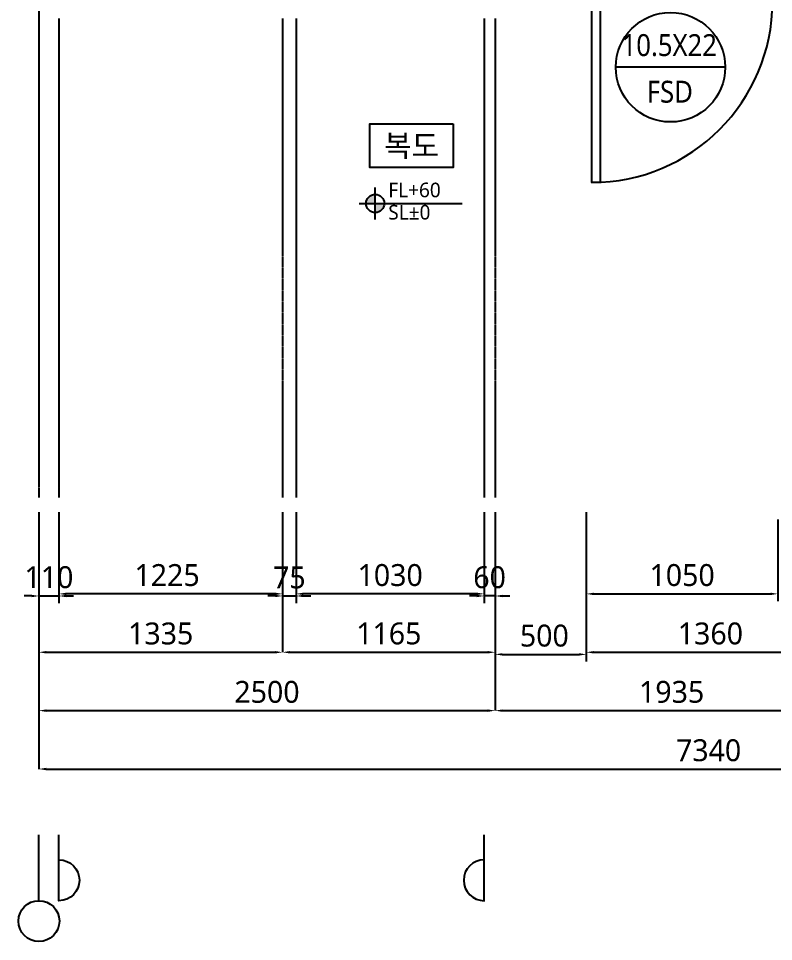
# Model space of a CAD drawing. Extents: x -137 to 14337, y 20899 to 40513.
# Drawn here: x 3320 to 7458, y 20899 to 25959 of the extents above; entities that cross this region are included whole.
import ezdxf
from ezdxf.enums import TextEntityAlignment as Align

# ---------------------------------------------------------------- set-up
doc = ezdxf.new("R2010")
doc.units = 0
doc.header["$MEASUREMENT"] = 0
doc.linetypes.add('UP-LT-1', pattern=[62, 60, -1, 0, -1])
for name, color, linetype in [('54B_A-CEN', 1, 'UP-LT-1'), ('54B_A-MC', 171, 'Continuous'), ('54B_AA-AXIS-BUBL', 7, 'Continuous'), ('54B_AA-XXXX-DIMS', 7, 'Continuous'), ('54B_AA-XXXX-TEXT', 3, 'Continuous'), ('54B_DIM', 7, 'Continuous'), ('54B_SYM', 7, 'Continuous')]:
    doc.layers.add(name, color=color, linetype=linetype)
doc.layers.add('54B_A-door', color=4, linetype='Continuous', lineweight=25)
doc.styles.add('UP-A31-REDRAW', font='malgun.ttf')
doc.dimstyles.new('ISO-25', dxfattribs={"dimtxt": 2.5, "dimasz": 2.5, "dimexe": 1.25, "dimexo": 0.625, "dimtad": 1, "dimdsep": 46, "dimtxsty": 'Standard', "dimcen": 2.5, "dimadec": 0, "dimazin": 0, "dimtfac": 1, "dimtmove": 0, "dimatfit": 3, "dimfxl": 1, "dimarcsym": 0})

# ---------------------------------------------------------------- blocks, each defined once
blk = doc.blocks.new('*D21')
at = {"layer": '54B_DIM', "color": 7, "lineweight": -2, "transparency": 16777216}
for p, q in [((3431.5, 23252.8), (3431.5, 22484.5)), ((4766.5, 23252.8), (4766.5, 22484.5)), ((3471.5, 22484.5), (4726.5, 22484.5))]:
    blk.add_line(p, q, dxfattribs=at)
at = {"layer": '54B_DIM', "color": 7, "transparency": 16777216}
for points in [[(3471.5, 22491.1), (3471.5, 22477.8), (3431.5, 22484.5)], [(4726.5, 22491.1), (4726.5, 22477.8), (4766.5, 22484.5)]]:
    blk.add_solid(points, dxfattribs=at)
at = {"layer": 'Defpoints', "color": 0, "transparency": 16777216}
for p in [(3431.5, 23332.8), (4766.5, 23332.8), (4766.5, 22484.5)]:
    blk.add_point(p, dxfattribs=at)
at = {"layer": '54B_DIM', "color": 3, "transparency": 16777216, "insert": (4099, 22586.8), "char_height": 120, "attachment_point": 5, "style": 'UP-A31-REDRAW'}
blk.add_mtext('1335', dxfattribs=at)
blk = doc.blocks.new('*D22')
at = {"layer": '54B_DIM', "color": 7, "lineweight": -2, "transparency": 16777216}
for p, q in [((4766.5, 23252.8), (4766.5, 22484.5)), ((5931.5, 23252.8), (5931.5, 22484.5)), ((4806.5, 22484.5), (5891.5, 22484.5))]:
    blk.add_line(p, q, dxfattribs=at)
at = {"layer": '54B_DIM', "color": 7, "transparency": 16777216}
for points in [[(4806.5, 22491.1), (4806.5, 22477.8), (4766.5, 22484.5)], [(5891.5, 22491.1), (5891.5, 22477.8), (5931.5, 22484.5)]]:
    blk.add_solid(points, dxfattribs=at)
at = {"layer": 'Defpoints', "color": 0, "transparency": 16777216}
for p in [(4766.5, 23332.8), (5931.5, 23332.8, 0), (5931.5, 22484.5)]:
    blk.add_point(p, dxfattribs=at)
at = {"layer": '54B_DIM', "color": 3, "transparency": 16777216, "insert": (5349, 22586.8), "char_height": 120, "attachment_point": 5, "style": 'UP-A31-REDRAW'}
blk.add_mtext('1165', dxfattribs=at)
blk = doc.blocks.new('*D23')
at = {"layer": '54B_DIM', "color": 7, "lineweight": -2, "transparency": 16777216}
for p, q in [((3431.5, 23252.8), (3431.5, 22164.5)), ((5931.5, 23252.8), (5931.5, 22164.5)), ((3471.5, 22164.5), (5891.5, 22164.5))]:
    blk.add_line(p, q, dxfattribs=at)
at = {"layer": '54B_DIM', "color": 7, "transparency": 16777216}
for points in [[(3471.5, 22171.1), (3471.5, 22157.8), (3431.5, 22164.5)], [(5891.5, 22171.1), (5891.5, 22157.8), (5931.5, 22164.5)]]:
    blk.add_solid(points, dxfattribs=at)
at = {"layer": 'Defpoints', "color": 0, "transparency": 16777216}
for p in [(3431.5, 23332.8), (5931.5, 23332.8, 0), (5931.5, 22164.5)]:
    blk.add_point(p, dxfattribs=at)
at = {"layer": '54B_DIM', "color": 3, "transparency": 16777216, "insert": (4681.5, 22266.5), "char_height": 120, "attachment_point": 5, "style": 'UP-A31-REDRAW'}
blk.add_mtext('2500', dxfattribs=at)
blk = doc.blocks.new('*D24')
at = {"layer": '54B_DIM', "color": 7, "lineweight": -2, "transparency": 16777216}
for p, q in [((5931.5, 23252.8), (5931.5, 22164.5)), ((7866.5, 23252.8), (7866.5, 22164.5)), ((5971.5, 22164.5), (7826.5, 22164.5))]:
    blk.add_line(p, q, dxfattribs=at)
at = {"layer": '54B_DIM', "color": 7, "transparency": 16777216}
for points in [[(5971.5, 22171.1), (5971.5, 22157.8), (5931.5, 22164.5)], [(7826.5, 22171.1), (7826.5, 22157.8), (7866.5, 22164.5)]]:
    blk.add_solid(points, dxfattribs=at)
at = {"layer": 'Defpoints', "color": 0, "transparency": 16777216}
for p in [(5931.5, 23332.8, 0), (7866.5, 23332.8), (7866.5, 22164.5)]:
    blk.add_point(p, dxfattribs=at)
at = {"layer": '54B_DIM', "color": 3, "transparency": 16777216, "insert": (6899, 22266.8), "char_height": 120, "attachment_point": 5, "style": 'UP-A31-REDRAW'}
blk.add_mtext('1935', dxfattribs=at)
blk = doc.blocks.new('*D27')
at = {"layer": '54B_DIM', "color": 7, "lineweight": -2, "transparency": 16777216}
for p, q in [((3431.5, 23252.8), (3431.5, 21844.5)), ((10771.5, 23252.8), (10771.5, 21844.5)), ((3471.5, 21844.5), (10731.5, 21844.5))]:
    blk.add_line(p, q, dxfattribs=at)
at = {"layer": '54B_DIM', "color": 7, "transparency": 16777216}
for points in [[(3471.5, 21851.1), (3471.5, 21837.8), (3431.5, 21844.5)], [(10731.5, 21851.1), (10731.5, 21837.8), (10771.5, 21844.5)]]:
    blk.add_solid(points, dxfattribs=at)
at = {"layer": 'Defpoints', "color": 0, "transparency": 16777216}
for p in [(3431.5, 23332.8), (10771.5, 23332.8), (10771.5, 21844.5)]:
    blk.add_point(p, dxfattribs=at)
at = {"layer": '54B_DIM', "color": 3, "transparency": 16777216, "insert": (7101.5, 21946.5), "char_height": 120, "attachment_point": 5, "style": 'UP-A31-REDRAW'}
blk.add_mtext('7340', dxfattribs=at)
blk = doc.blocks.new('*D28')
at = {"layer": '54B_DIM', "color": 7, "lineweight": -2, "transparency": 16777216}
for p, q in [((5931.5, 23252.8), (5931.5, 22432.9)), ((6431.5, 23252.8), (6431.5, 22432.9)), ((5971.5, 22472.9), (6391.5, 22472.9))]:
    blk.add_line(p, q, dxfattribs=at)
at = {"layer": '54B_DIM', "color": 7, "transparency": 16777216}
for points in [[(5971.5, 22479.6), (5971.5, 22466.2), (5931.5, 22472.9)], [(6391.5, 22479.6), (6391.5, 22466.2), (6431.5, 22472.9)]]:
    blk.add_solid(points, dxfattribs=at)
at = {"layer": 'Defpoints', "color": 0, "transparency": 16777216}
for p in [(5931.5, 23332.8, 0), (6431.5, 23332.8), (6431.5, 22472.9)]:
    blk.add_point(p, dxfattribs=at)
at = {"layer": '54B_DIM', "color": 3, "transparency": 16777216, "insert": (6201.5, 22574.9), "char_height": 120, "attachment_point": 5, "style": 'UP-A31-REDRAW'}
blk.add_mtext('500', dxfattribs=at)
blk = doc.blocks.new('*D29')
at = {"layer": '54B_AA-XXXX-DIMS', "color": 0, "lineweight": -2, "transparency": 16777216}
for p, q in [((6431.5, 23212.8), (6431.5, 22764.5)), ((7481.5, 23212.8), (7481.5, 22764.5)), ((6471.5, 22804.5), (7441.5, 22804.5))]:
    blk.add_line(p, q, dxfattribs=at)
at = {"layer": '54B_AA-XXXX-DIMS', "color": 0, "transparency": 16777216}
for points in [[(6471.5, 22811.1), (6471.5, 22797.8), (6431.5, 22804.5)], [(7441.5, 22811.1), (7441.5, 22797.8), (7481.5, 22804.5)]]:
    blk.add_solid(points, dxfattribs=at)
at = {"layer": 'Defpoints', "color": 0, "transparency": 16777216}
for p in [(6431.5, 23332.8), (7481.5, 23332.8), (7481.5, 22804.5)]:
    blk.add_point(p, dxfattribs=at)
at = {"layer": '54B_AA-XXXX-DIMS', "color": 3, "transparency": 16777216, "insert": (6956.5, 22906.8), "char_height": 120, "attachment_point": 5, "style": 'UP-A31-REDRAW'}
blk.add_mtext('1050', dxfattribs=at)
blk = doc.blocks.new('*D51')
at = {"layer": '54B_AA-XXXX-DIMS', "color": 0, "lineweight": -2, "transparency": 16777216}
for p, q in [((6431.5, 23252.8), (6431.5, 22444.5)), ((7791.5, 23252.8), (7791.5, 22444.5)), ((6471.5, 22484.5), (7751.5, 22484.5))]:
    blk.add_line(p, q, dxfattribs=at)
at = {"layer": '54B_AA-XXXX-DIMS', "color": 0, "transparency": 16777216}
for points in [[(6471.5, 22491.1), (6471.5, 22477.8), (6431.5, 22484.5)], [(7751.5, 22491.1), (7751.5, 22477.8), (7791.5, 22484.5)]]:
    blk.add_solid(points, dxfattribs=at)
at = {"layer": 'Defpoints', "color": 0, "transparency": 16777216}
for p in [(6431.5, 23332.8), (7791.5, 23332.8), (7791.5, 22484.5)]:
    blk.add_point(p, dxfattribs=at)
at = {"layer": '54B_AA-XXXX-DIMS', "color": 3, "transparency": 16777216, "insert": (7111.5, 22586.8), "char_height": 120, "attachment_point": 5, "style": 'UP-A31-REDRAW'}
blk.add_mtext('1360', dxfattribs=at)
blk = doc.blocks.new('*D52')
at = {"layer": '54B_DIM', "color": 7, "lineweight": -2, "transparency": 16777216}
for p, q in [((5871.5, 23252.8), (5871.5, 22752.9)), ((5931.5, 23252.8), (5931.5, 22752.9)), ((5831.5, 22792.9), (5791.5, 22792.9)), ((5931.5, 22792.9), (5871.5, 22792.9)), ((5971.5, 22792.9), (6011.5, 22792.9))]:
    blk.add_line(p, q, dxfattribs=at)
at = {"layer": '54B_DIM', "color": 7, "transparency": 16777216}
for points in [[(5831.5, 22799.6), (5831.5, 22786.2), (5871.5, 22792.9)], [(5971.5, 22799.6), (5971.5, 22786.2), (5931.5, 22792.9)]]:
    blk.add_solid(points, dxfattribs=at)
at = {"layer": 'Defpoints', "color": 0, "transparency": 16777216}
for p in [(5871.5, 23332.8, 0), (5931.5, 23332.8, 0), (5871.5, 22792.9)]:
    blk.add_point(p, dxfattribs=at)
at = {"layer": '54B_DIM', "color": 3, "transparency": 16777216, "insert": (5901.5, 22894.9), "char_height": 120, "attachment_point": 5, "style": 'UP-A31-REDRAW'}
blk.add_mtext('60', dxfattribs=at)
blk = doc.blocks.new('*D53')
at = {"layer": '54B_AA-XXXX-DIMS', "color": 0, "lineweight": -2, "transparency": 16777216}
for p, q in [((4841.5, 23252.8), (4841.5, 22764.5)), ((5871.5, 23252.8), (5871.5, 22764.5)), ((5831.5, 22804.5), (4881.5, 22804.5))]:
    blk.add_line(p, q, dxfattribs=at)
at = {"layer": '54B_AA-XXXX-DIMS', "color": 0, "transparency": 16777216}
for points in [[(4881.5, 22811.1), (4881.5, 22797.8), (4841.5, 22804.5)], [(5831.5, 22811.1), (5831.5, 22797.8), (5871.5, 22804.5)]]:
    blk.add_solid(points, dxfattribs=at)
at = {"layer": 'Defpoints', "color": 0, "transparency": 16777216}
for p in [(4841.5, 23332.8), (5871.5, 23332.8, 0), (4841.5, 22804.5)]:
    blk.add_point(p, dxfattribs=at)
at = {"layer": '54B_AA-XXXX-DIMS', "color": 3, "transparency": 16777216, "insert": (5356.5, 22906.8), "char_height": 120, "attachment_point": 5, "style": 'UP-A31-REDRAW'}
blk.add_mtext('1030', dxfattribs=at)
blk = doc.blocks.new('*D54')
at = {"layer": '54B_DIM', "color": 7, "lineweight": -2, "transparency": 16777216}
for p, q in [((4766.5, 23252.8), (4766.5, 22752.9)), ((4841.5, 23252.8), (4841.5, 22752.9)), ((4726.5, 22792.9), (4686.5, 22792.9)), ((4766.5, 22792.9), (4841.5, 22792.9)), ((4881.5, 22792.9), (4921.5, 22792.9))]:
    blk.add_line(p, q, dxfattribs=at)
at = {"layer": '54B_DIM', "color": 7, "transparency": 16777216}
for points in [[(4726.5, 22799.6), (4726.5, 22786.2), (4766.5, 22792.9)], [(4881.5, 22799.6), (4881.5, 22786.2), (4841.5, 22792.9)]]:
    blk.add_solid(points, dxfattribs=at)
at = {"layer": 'Defpoints', "color": 0, "transparency": 16777216}
for p in [(4766.5, 23332.8), (4841.5, 23332.8), (4841.5, 22792.9)]:
    blk.add_point(p, dxfattribs=at)
at = {"layer": '54B_DIM', "color": 3, "transparency": 16777216, "insert": (4804, 22893.9), "char_height": 120, "attachment_point": 5, "style": 'UP-A31-REDRAW'}
blk.add_mtext('75', dxfattribs=at)
blk = doc.blocks.new('*D55')
at = {"layer": '54B_DIM', "color": 7, "lineweight": -2, "transparency": 16777216}
for p, q in [((3541.5, 23252.8), (3541.5, 22764.5)), ((4766.5, 23252.8), (4766.5, 22764.5)), ((4726.5, 22804.5), (3581.5, 22804.5))]:
    blk.add_line(p, q, dxfattribs=at)
at = {"layer": '54B_DIM', "color": 7, "transparency": 16777216}
for points in [[(3581.5, 22811.1), (3581.5, 22797.8), (3541.5, 22804.5)], [(4726.5, 22811.1), (4726.5, 22797.8), (4766.5, 22804.5)]]:
    blk.add_solid(points, dxfattribs=at)
at = {"layer": 'Defpoints', "color": 0, "transparency": 16777216}
for p in [(3541.5, 23332.8), (4766.5, 23332.8), (3541.5, 22804.5)]:
    blk.add_point(p, dxfattribs=at)
at = {"layer": '54B_DIM', "color": 3, "transparency": 16777216, "insert": (4134, 22906.8), "char_height": 120, "attachment_point": 5, "style": 'UP-A31-REDRAW'}
blk.add_mtext('1225', dxfattribs=at)
blk = doc.blocks.new('*D56')
at = {"layer": '54B_DIM', "color": 7, "lineweight": -2, "transparency": 16777216}
for p, q in [((3431.5, 23252.8), (3431.5, 22752.9)), ((3541.5, 23252.8), (3541.5, 22752.9)), ((3391.5, 22792.9), (3351.5, 22792.9)), ((3431.5, 22792.9), (3541.5, 22792.9)), ((3581.5, 22792.9), (3621.5, 22792.9))]:
    blk.add_line(p, q, dxfattribs=at)
at = {"layer": '54B_DIM', "color": 7, "transparency": 16777216}
for points in [[(3391.5, 22799.6), (3391.5, 22786.2), (3431.5, 22792.9)], [(3581.5, 22799.6), (3581.5, 22786.2), (3541.5, 22792.9)]]:
    blk.add_solid(points, dxfattribs=at)
at = {"layer": 'Defpoints', "color": 0, "transparency": 16777216}
for p in [(3431.5, 23332.8), (3541.5, 23332.8), (3541.5, 22792.9)]:
    blk.add_point(p, dxfattribs=at)
at = {"layer": '54B_DIM', "color": 3, "transparency": 16777216, "insert": (3486.5, 22895.2), "char_height": 120, "attachment_point": 5, "style": 'UP-A31-REDRAW'}
blk.add_mtext('110', dxfattribs=at)

msp = doc.modelspace()

# ---------------------------------------------------------------- hatches: boundary and pattern name
at = {"layer": '54B_SYM'}
h = msp.add_hatch(color=256, dxfattribs=at)
h.paths.add_polyline_path([(5224.6, 24944.5), (5274.6, 24944.5), (5274.6, 24994.5, 0.414214)])
h.paths.add_polyline_path([(5274.6, 24944.5), (5274.6, 24894.5, 0.414214), (5324.6, 24944.5)])

# ---------------------------------------------------------------- linework, layer by layer
at = {"layer": '54B_A-CEN'}
for p, q in [((3431.5, 26058.5), (3431.5, 23332.8)), ((4766.5, 25958.5), (4766.5, 23332.8)), ((5931.5, 25958.5), (5931.5, 23332.8, 0))]:
    msp.add_line(p, q, dxfattribs=at)
at = {"layer": '54B_A-door', "elevation": 0}
msp.add_lwpolyline([(6506.5, 26049.5), (6506.5, 25059.5), (6461.5, 25059.5), (6461.5, 26049.5)], close=True, dxfattribs=at)
at = {"layer": '54B_A-door', "color": 1}
msp.add_arc((6461.5, 26049.5), 990, 270, 0, dxfattribs=at)
at = {"layer": '54B_A-MC'}
for p, q in [((3541.5, 25958.5), (3541.5, 23332.8)), ((4841.5, 25958.5), (4841.5, 23332.8)), ((5871.5, 25958.5, 0), (5871.5, 23332.8, 0))]:
    msp.add_line(p, q, dxfattribs=at)
at = {"layer": '54B_AA-AXIS-BUBL'}
msp.add_line((3431.5, 21122.8), (3431.5, 21482.8), dxfattribs=at)
msp.add_lwpolyline([(3541.5, 21346.8, -1), (3541.5, 21122.8), (3541.5, 21482.8)], format="xyb", dxfattribs=at)
at = {"layer": '54B_AA-AXIS-BUBL', "elevation": 0}
msp.add_lwpolyline([(5871.5, 21346.8, 1), (5871.5, 21122.8), (5871.5, 21482.8)], format="xyb", dxfattribs=at)
at = {"layer": '54B_AA-AXIS-BUBL'}
msp.add_circle((3431.5, 21010.8), 112, dxfattribs=at)
at = {"layer": '54B_SYM'}
for p, q in [((7193, 25691.1, 0), (6593, 25691.1, 0)), ((5274.6, 24857), (5274.6, 25032)), ((5187.1, 24944.5), (5750.4, 24944.5))]:
    msp.add_line(p, q, dxfattribs=at)
at = {"layer": '54B_SYM', "elevation": 0}
msp.add_lwpolyline([(5701.8, 25381), (5701.8, 25141), (5244.9, 25141), (5244.9, 25381), (5701.8, 25381)], dxfattribs=at)
at = {"layer": '54B_SYM'}
for centre, radius in [((6893, 25691.1, 0), 300), ((5274.6, 24944.5), 50)]:
    msp.add_circle(centre, radius, dxfattribs=at)

# ---------------------------------------------------------------- texts
at = {"layer": '54B_AA-XXXX-TEXT', "style": 'UP-A31-REDRAW'}
msp.add_text('복도', height=120, dxfattribs=at).set_placement((5473.7, 25261), align=Align.MIDDLE_CENTER)
at = {"layer": '54B_SYM', "color": 3, "style": 'UP-A31-REDRAW', "width": 0.9}
for s, p in [('10.5X22', (6886.1, 25812.5, 0)), ('FSD', (6889.2, 25557, 0))]:
    msp.add_text(s, height=120, dxfattribs=at).set_placement(p, align=Align.MIDDLE_CENTER)
at = {"layer": '54B_SYM', "color": 7, "style": 'UP-A31-REDRAW'}
for s, p in [('FL+60', (5346.2, 24954.5)), ('SL±0', (5346.2, 24832.4))]:
    msp.add_text(s, height=80, dxfattribs=at).set_placement(p, align=Align.BOTTOM_LEFT)

# ---------------------------------------------------------------- dimensions: what is measured, and where the dimension line sits
at = {"layer": '54B_AA-XXXX-DIMS'}
for base, p1, p2, override, picture, middle in [((4841.5, 22804.5), (5871.5, 23332.8, 0), (4841.5, 23332.8), {"dimscale": 40, "dimtxt": 3, "dimasz": 1, "dimexe": 1, "dimexo": 2, "dimgap": 1, "dimdec": 0, "dimlfac": 1, "dimtxsty": 'UP-A31-REDRAW', "dimclrd": 0, "dimclre": 0, "dimclrt": 3}, '*D53', (5356.5, 22804.5)), ((7481.5, 22804.5), (6431.5, 23332.8), (7481.5, 23332.8), {"dimscale": 40, "dimtxt": 3, "dimasz": 1, "dimexe": 1, "dimexo": 3, "dimgap": 1, "dimdec": 0, "dimlfac": 1, "dimtxsty": 'UP-A31-REDRAW', "dimclrd": 0, "dimclre": 0, "dimclrt": 3}, '*D29', (6956.5, 22804.5)), ((7791.5, 22484.5), (6431.5, 23332.8), (7791.5, 23332.8), {"dimscale": 40, "dimtxt": 3, "dimasz": 1, "dimexe": 1, "dimexo": 2, "dimgap": 1, "dimdec": 0, "dimlfac": 1, "dimtxsty": 'UP-A31-REDRAW', "dimclrd": 0, "dimclre": 0, "dimclrt": 3}, '*D51', (7111.5, 22484.5))]:
    dim = msp.add_linear_dim(base=base, p1=p1, p2=p2, angle=180, dimstyle='ISO-25', override=override, dxfattribs=at)
    dim.commit()
    dim.dimension.update_dxf_attribs({"geometry": picture, "text_midpoint": middle, "dimtype": 128})
at = {"layer": '54B_DIM'}
for base, p1, p2, picture, middle in [((3541.5, 22792.9), (3431.5, 23332.8), (3541.5, 23332.8), '*D56', (3486.5, 22792.9)), ((4841.5, 22792.9), (4766.5, 23332.8), (4841.5, 23332.8), '*D54', (4804, 22792.9))]:
    dim = msp.add_linear_dim(base=base, p1=p1, p2=p2, dimstyle='ISO-25', override={"dimscale": 40, "dimtxt": 3, "dimasz": 1, "dimexe": 1, "dimexo": 2, "dimgap": 1, "dimdec": 0, "dimlfac": 1, "dimtxsty": 'UP-A31-REDRAW', "dimclrd": 7, "dimclre": 7, "dimclrt": 3}, dxfattribs=at)
    dim.commit()
    dim.dimension.update_dxf_attribs({"geometry": picture, "text_midpoint": middle, "dimtype": 128})
for base, p1, p2, override, picture, middle in [((4766.5, 22484.5), (3431.5, 23332.8), (4766.5, 23332.8), {"dimscale": 40, "dimtxt": 3, "dimasz": 1, "dimexe": 0, "dimexo": 2, "dimgap": 1, "dimdec": 0, "dimlfac": 1, "dimtxsty": 'UP-A31-REDRAW', "dimclrd": 7, "dimclre": 7, "dimclrt": 3}, '*D21', (4099, 22484.5)), ((5931.5, 22164.5), (3431.5, 23332.8), (5931.5, 23332.8, 0), {"dimscale": 40, "dimtxt": 3, "dimasz": 1, "dimexe": 0, "dimexo": 2, "dimgap": 1, "dimdec": 0, "dimlfac": 1, "dimtxsty": 'UP-A31-REDRAW', "dimclrd": 7, "dimclre": 7, "dimclrt": 3}, '*D23', (4681.5, 22164.5)), ((10771.5, 21844.5), (3431.5, 23332.8), (10771.5, 23332.8), {"dimscale": 40, "dimtxt": 3, "dimasz": 1, "dimexe": 0, "dimexo": 2, "dimgap": 1, "dimdec": 0, "dimlfac": 1, "dimtxsty": 'UP-A31-REDRAW', "dimclrd": 7, "dimclre": 7, "dimclrt": 3}, '*D27', (7101.5, 21844.5)), ((3541.5, 22804.5), (4766.5, 23332.8), (3541.5, 23332.8), {"dimscale": 40, "dimtxt": 3, "dimasz": 1, "dimexe": 1, "dimexo": 2, "dimgap": 1, "dimdec": 0, "dimlfac": 1, "dimtxsty": 'UP-A31-REDRAW', "dimclrd": 7, "dimclre": 7, "dimclrt": 3}, '*D55', (4134, 22804.5)), ((5931.5, 22484.5), (4766.5, 23332.8), (5931.5, 23332.8, 0), {"dimscale": 40, "dimtxt": 3, "dimasz": 1, "dimexe": 0, "dimexo": 2, "dimgap": 1, "dimdec": 0, "dimlfac": 1, "dimtxsty": 'UP-A31-REDRAW', "dimclrd": 7, "dimclre": 7, "dimclrt": 3}, '*D22', (5349, 22484.5)), ((5871.5, 22792.9), (5931.5, 23332.8, 0), (5871.5, 23332.8, 0), {"dimscale": 40, "dimtxt": 3, "dimasz": 1, "dimexe": 1, "dimexo": 2, "dimgap": 1, "dimdec": 0, "dimlfac": 1, "dimtxsty": 'UP-A31-REDRAW', "dimclrd": 7, "dimclre": 7, "dimclrt": 3}, '*D52', (5901.5, 22792.9)), ((7866.5, 22164.5), (5931.5, 23332.8, 0), (7866.5, 23332.8), {"dimscale": 40, "dimtxt": 3, "dimasz": 1, "dimexe": 0, "dimexo": 2, "dimgap": 1, "dimdec": 0, "dimlfac": 1, "dimtxsty": 'UP-A31-REDRAW', "dimclrd": 7, "dimclre": 7, "dimclrt": 3}, '*D24', (6899, 22164.5)), ((6431.5, 22472.9), (5931.5, 23332.8, 0), (6431.5, 23332.8), {"dimscale": 40, "dimtxt": 3, "dimasz": 1, "dimexe": 1, "dimexo": 2, "dimgap": 1, "dimdec": 0, "dimlfac": 1, "dimtxsty": 'UP-A31-REDRAW', "dimclrd": 7, "dimclre": 7, "dimclrt": 3}, '*D28', (6201.5, 22472.9))]:
    dim = msp.add_linear_dim(base=base, p1=p1, p2=p2, angle=180, dimstyle='ISO-25', override=override, dxfattribs=at)
    dim.commit()
    dim.dimension.update_dxf_attribs({"geometry": picture, "text_midpoint": middle, "dimtype": 128})

doc.saveas('drawing.dxf')
